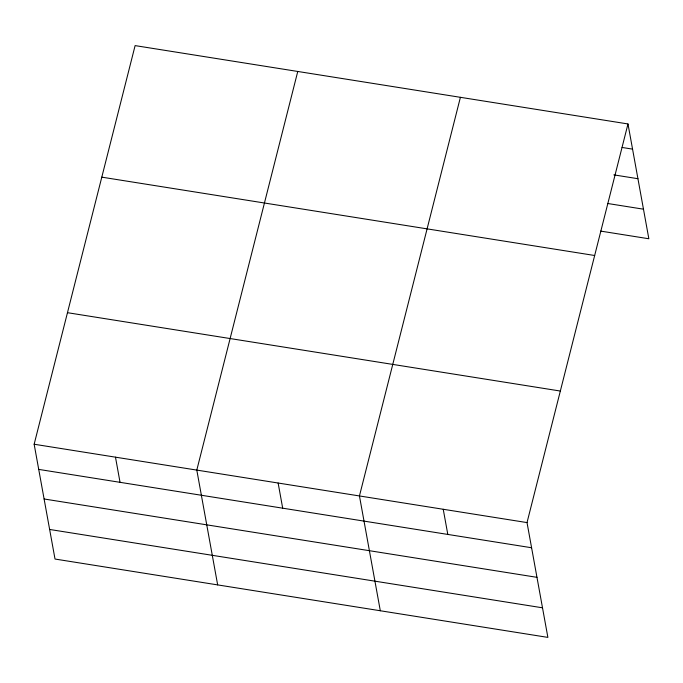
<?xml version="1.0" encoding="UTF-8"?>
<svg xmlns="http://www.w3.org/2000/svg" width="683" height="683" viewBox="0 0 683 683"><rect width="100%" height="100%" fill="white"/><g stroke="black" fill="none" stroke-linecap="round" stroke-linejoin="round"><path stroke-width="1.02" d="M627.984 123.956L527.02 522.589L547.886 637.393L55.016 559.044L34.15 444.24L135.114 45.607L627.984 123.956L648.85 238.76L600.673 231.102M297.762 71.459L196.798 470.092L217.664 584.896M460.41 97.319L359.446 495.952L380.311 610.756M622.085 147.46L632.56 149.125M613.846 174.874L637.939 178.707M607.861 203.525L643.471 209.186M101.793 177.153L594.671 255.502M67.463 312.686L560.342 391.043M34.15 444.24L527.02 522.589M38.726 469.4L531.596 547.749M44.096 498.983L536.975 577.331M49.637 529.462L542.515 607.81M443.233 509.27L447.809 534.43M278.126 483.018L282.694 508.186M115.478 457.166L120.046 482.326"/></g></svg>
